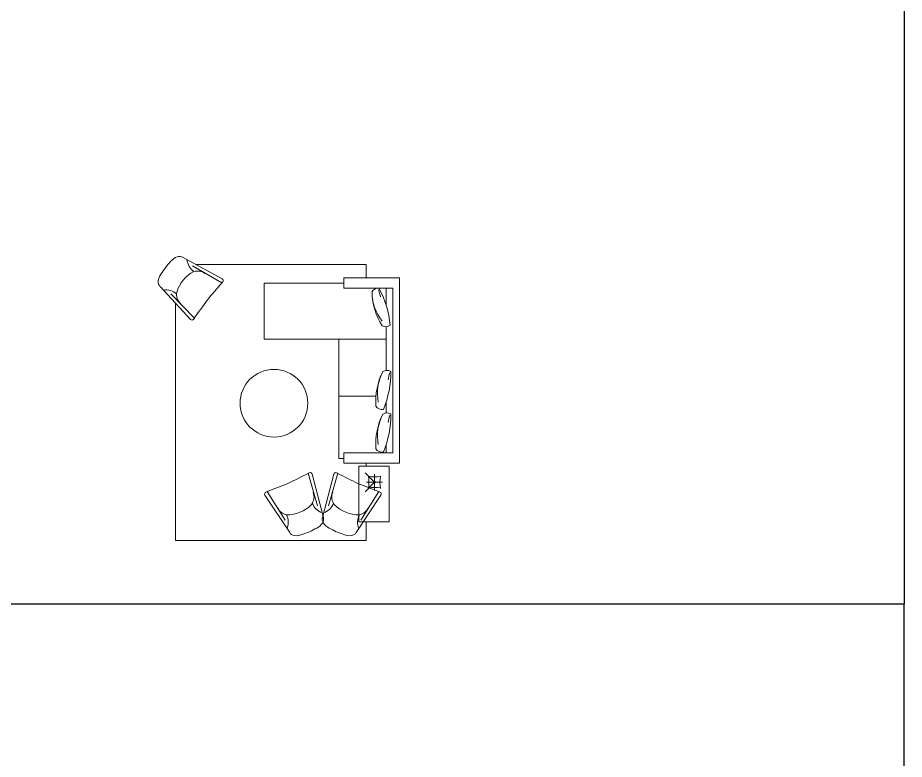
# Model space of a CAD drawing. Header units: millimetres. Extents: x 828494 to 5219521, y -272453 to 431064.
# Drawn here: x 2714523 to 2725742, y 180826 to 190212 of the extents above; entities that cross this region are included whole.
import ezdxf

# ---------------------------------------------------------------- set-up
doc = ezdxf.new("R2010")
doc.units = ezdxf.units.MM
doc.header["$LTSCALE"] = 5
doc.header["$MEASUREMENT"] = 0
doc.layers.add('Furniture-Mobius', color=35, linetype='Continuous', lineweight=5)

# ---------------------------------------------------------------- blocks, each defined once
blk = doc.blocks.new('A$C33311AFC')
at = {"layer": 'Furniture-Mobius', "ltscale": 0.7}
for p, q in [((26, 441), (475, 929)), ((533, 912), (521, 928)), ((533, 912), (185, 552)), ((360, 12), (943, 328)), ((941, 389), (507, 140)), ((941, 389), (953, 373))]:
    blk.add_line(p, q, dxfattribs=at)
for centre, radius, start, end in [((497, 909), 30, 37.9275, 137.3715), ((9939, 7399), 11427, 214.593, 216.257), ((450, 561), 180, 129.6279, 191.7815), ((114, 728), 236, 260.9059, 311.2876), ((752, 668), 500, 196.7093, 243.1048), ((9530, 7925), 11427, 219.598, 221.262), ((929, 355), 30, 298.4835, 37.9275), ((3921, 2823), 4651, 213.4494, 214.9271), ((3622, 3207), 4651, 220.9279, 222.4056), ((660, 28), 236, 124.5674, 174.9491), ((580, 394), 180, 252.6291, 306.2271)]:
    blk.add_arc(centre, radius, start, end, dxfattribs=at)
blk.add_ellipse((131, 318), major_axis=(-100, 128), ratio=0.665467, start_param=0.068972, end_param=1.512334, dxfattribs=at)
at = {"layer": 'Furniture-Mobius', "ltscale": 0.7, "extrusion": (0, 0, -1)}
blk.add_ellipse((267, 144), major_axis=(100, -128), ratio=0.665467, start_param=0.068972, end_param=1.512334, dxfattribs=at)
blk = doc.blocks.new('A$C7D842767')
at = {"layer": 'Furniture-Mobius', "ltscale": 0.7}
h = blk.add_hatch(color=256, dxfattribs=at)
edge = h.paths.add_edge_path()
edge.add_ellipse((3192, 3334), major_axis=(9.27, -9.27), ratio=1, start_angle=-180, end_angle=180, ccw=False)
for p, q in [((3192, 3454, 0), (3192, 3214, 0)), ((3072, 3334, 0), (3312, 3334, 0)), ((2739, 2901, 0), (2739, 3051, 0)), ((2739, 3051, 0), (3564, 3051, 0)), ((3069, 3051, 0), (3069, 3096, 0)), ((3564, 317, 0), (3564, 3051, 0)), ((3564, 651, 0), (3564, 3051, 0)), ((2664, 2984, 0), (2739, 2984, 0)), ((2664, 2984, 0), (2664, 2184, 0)), ((3464, 2901, 0), (2739, 2901, 0)), ((3364, 2776, 0), (3364, 2901, 0)), ((3461, 467, 0), (3464, 2901, 0)), ((3364, 2148, 0), (3364, 2310, 0)), ((3364, 2148, 0), (3364, 2272, 0)), ((2664, 2184, 0), (2664, 2184, 0)), ((2664, 1221, 0), (2664, 2184, 0)), ((2664, 2061, 0), (3217, 2061, 0)), ((3364, 1038, 0), (3364, 1682, 0)), ((1563, 1221, 0), (3364, 1221, 0)), ((1563, 1221, 0), (1563, 392, 0)), ((3364, 467, 0), (3364, 715, 0)), ((3461, 467, 0), (2739, 467, 0)), ((2739, 467, 0), (2739, 317, 0)), ((2739, 392, 0), (1563, 392, 0)), ((3564, 317, 0), (2739, 317, 0)), ((3069, 120, 0), (3069, 317, 0))]:
    blk.add_line(p, q, dxfattribs=at)
at = {"layer": 'Furniture-Mobius', "ltscale": 0.7, "elevation": 0}
for points in [[(254, 690), (254, 4193), (3069, 4193)], [(3069, 3920), (3069, 4193)], [(3192, 3334), (3053, 3474)], [(3192, 3334), (3053, 3195)], [(3069, 120), (561, 120)]]:
    blk.add_lwpolyline(points, dxfattribs=at)
blk.add_lwpolyline([(2961, 3096), (3411, 3096), (3411, 3920), (2961, 3920)], close=True, dxfattribs=at)
at = {"layer": 'Furniture-Mobius', "ltscale": 0.7}
for centre, radius in [((3192, 3334, 0), 13.1), ((1708, 2166, 0), 500)]:
    blk.add_circle(centre, radius, dxfattribs=at)
for centre, radius, start, end in [((2633, 3334, 0), 478, 349.1382, 10.8618), ((3194, 3887, 0), 478, 259.1382, 280.8618), ((3751, 3334, 0), 478, 169.1382, 190.8618), ((3192, 2775, 0), 478, 79.1382, 100.8618), ((3302, 2784, 0), 104, 78.5833, 148.2051), ((2038, 2344, 0), 1395, 359.2089, 22.8911), ((4187, 2765, 0), 976, 175.674, 206.6885), ((3914, 2647, 0), 678, 168.8379, 208.1104), ((5678, 2899, 0), 2328, 191.1104, 193.7739), ((3302, 2156, 0), 104, 78.5833, 148.2051), ((3376, 2424, 0), 115, 237.9425, 299.4831), ((2038, 1715, 0), 1395, 359.2089, 22.8911), ((4187, 2137, 0), 976, 175.674, 206.6885), ((3914, 2018, 0), 678, 168.8379, 208.1104), ((5678, 2270, 0), 2328, 191.1104, 193.7739), ((3376, 1796, 0), 115, 237.9425, 299.4831), ((4132, 505, 0), 976, 147.9154, 178.9299), ((3834, 528, 0), 678, 141.0794, 180.3518), ((2033, 1133, 0), 1395, 331.4503, 355.1326), ((3357, 934, 0), 104, 50.8247, 120.4465), ((5513, -71, 0), 2328, 163.3518, 166.0153), ((3255, 581, 0), 115, 210.184, 271.7246)]:
    blk.add_arc(centre, radius, start, end, dxfattribs=at)
at = {"layer": 'Furniture-Mobius', "rotation": 208.0789569741507}
blk.add_blockref('A$C33311AFC', (2253, 4257, 0), dxfattribs=at)
at = {"layer": 'Furniture-Mobius'}
blk.add_blockref('A$C33311AFC', (0, 0, 0), dxfattribs=at)
blk = doc.blocks.new('*E68')
at = {"layer": 'Furniture-Mobius', "rotation": 208.0789569741507}
blk.add_blockref('A$C33311AFC', (2253, 4257, 0), dxfattribs=at)

msp = doc.modelspace()

# ---------------------------------------------------------------- linework, layer by layer
for points in [[(2678439.6, 208378.4), (2725741.7, 208378.4), (2725741.7, 182791.3), (2678439.6, 182791.3)], [(2678439.6, 168798.9), (2725741.7, 168798.9), (2725741.7, 182791.3), (2678439.6, 182791.3)]]:
    msp.add_lwpolyline(points, close=True)

# ---------------------------------------------------------------- block references
at = {"layer": 'Furniture-Mobius', "xscale": -0.857145257294178, "yscale": 0.8571452577598393, "zscale": 0.8571452576285741, "rotation": 180}
msp.add_blockref('A$C7D842767', (2716301.4, 187189.6, 0), dxfattribs=at)
at = {"layer": 'Furniture-Mobius', "extrusion": (0, 0, -1), "xscale": -0.857145257294178, "yscale": 0.8571452577598393, "zscale": 0.8571452576285741, "rotation": 180}
msp.add_blockref('*E68', (-2720469.1, 187189.6, 0), dxfattribs=at)

doc.saveas('drawing.dxf')
